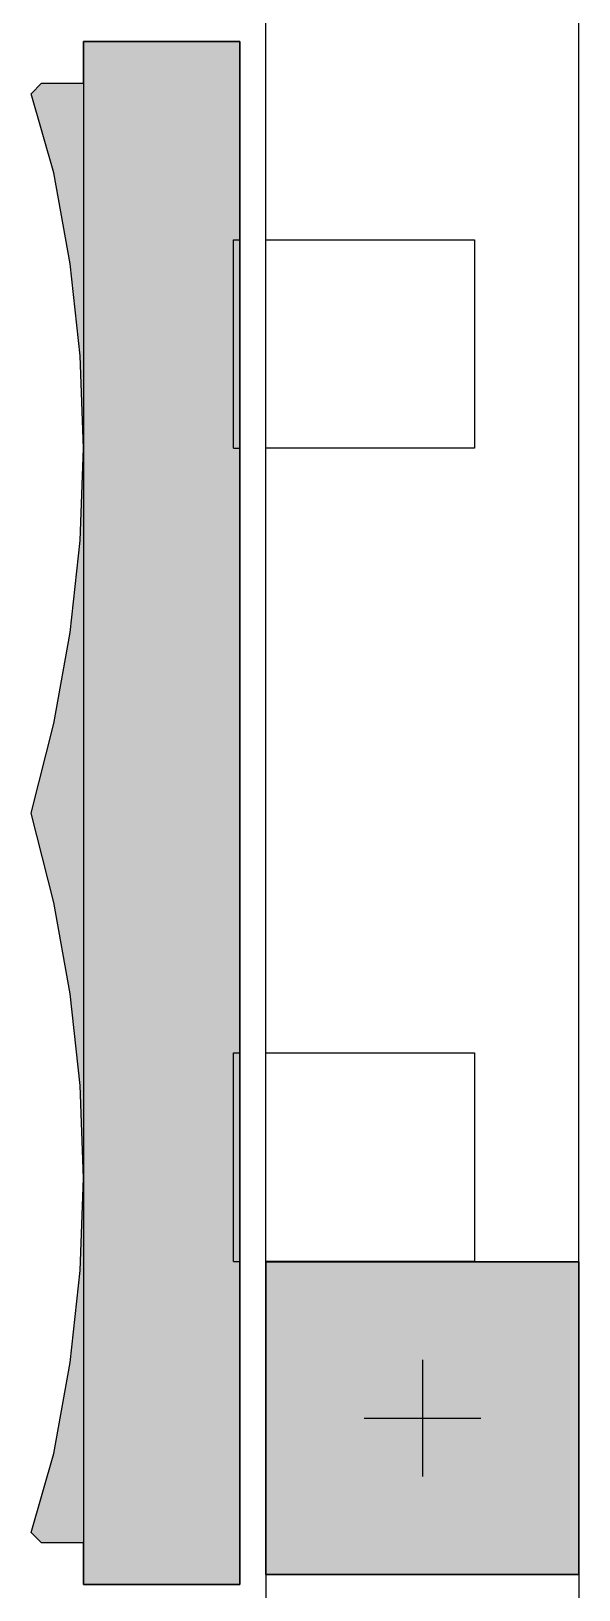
# Model space of a CAD drawing. Header units: millimetres. Extents: x 2519235 to 7246330, y 25937 to 201821.
# Drawn here: x 2717319 to 2717844, y 142567 to 144062 of the extents above; entities that cross this region are included whole.
import ezdxf

# ---------------------------------------------------------------- set-up
doc = ezdxf.new("R2010")
doc.units = ezdxf.units.MM
doc.set_wipeout_variables(frame=1)
for name, color, linetype in [('000 - CONCRETE_COL_CUT_COLOR_1', 7, 'Continuous'), ('000 - CONCRETE_COL_CUT_COLOR_5', 7, 'Continuous'), ('000 - CONCRETE_COL_HATCH_', 7, 'Continuous'), ('000 - CONCRETE_COL_WIPEOUT_', 7, 'Continuous'), ('000 - CONCRETE_PRECAST_CUT_COLOR_4', 7, 'Continuous'), ('_PLATE-200', 7, 'Continuous'), ('_Wall-PRECAST', 7, 'Continuous'), ('Xref-PLAN-106.940$0$_Beam', 7, 'Continuous'), ('Xref-PLAN-106.940$0$_C300x300', 7, 'Continuous')]:
    doc.layers.add(name, color=color, linetype=linetype)

# ---------------------------------------------------------------- blocks, each defined once
blk = doc.blocks.new('Xref-PLAN-106.940$0$_C300-300')
at = {"color": 7}
blk.add_lwpolyline([(-150, 0), (150, 0), (150, -300), (-150, -300)], close=True, dxfattribs=at)
at = {"layer": 'Defpoints', "color": 7}
for p, q in [((0, -94.1), (0, -205.9)), ((-55.9, -150), (55.9, -150))]:
    blk.add_line(p, q, dxfattribs=at)
blk = doc.blocks.new('Xref-PLAN-106.940')
at = {"layer": 'Xref-PLAN-106.940$0$_Beam', "color": 7}
for p, q in [((118619.2, 16278.1), (118619.2, 18458.4)), ((118919.2, 16278.1), (118919.2, 18458.4)), ((118619.2, 15978.1), (118619.2, 12480.7)), ((118919.2, 15978.1), (118919.2, 12480.7))]:
    blk.add_line(p, q, dxfattribs=at)
at = {"layer": 'Xref-PLAN-106.940$0$_C300x300', "color": 7}
blk.add_blockref('Xref-PLAN-106.940$0$_C300-300', (118769.2, 16278.1), dxfattribs=at)
blk = doc.blocks.new('*U2082')
at = {"layer": '000 - CONCRETE_COL_HATCH_'}
h = blk.add_hatch(dxfattribs=at)
h.set_pattern_fill('AR-CONC', scale=0.04)
h.set_pattern_definition([(50, (-3855.6627, -797166.8257), (7.28738676, -0.63756342), [0.762, -8.382]), (355, (-3855.663, -797166.826), (-1.40973686, 7.64227381), [0.6096, -6.70562337]), (100.4514447, (-3855.0554, -797166.879), (5.877649884, 7.004710076), [0.64760035, -7.123609784]), (46.1842, (-3855.663, -797164.794), (10.84316164, -1.68169312), [1.143, -12.573]), (96.6355576, (-3854.759, -797164.934), (9.49616536, 9.89704498), [0.97140093, -10.68542433]), (351.1841512, (-3855.663, -797164.794), (9.49616536, 9.89704498), [0.91439868, -10.05838928]), (21, (-3854.6467, -797165.3017), (6.06457565, -4.090607927), [0.762, -8.382]), (326, (-3854.647, -797165.302), (2.472081134, 7.367518645), [0.6096, -6.7056]), (71.451445, (-3854.141, -797165.6426), (8.53665677, 3.276910755), [0.64760035, -7.123597504]), (37.5, (-3855.6627, -797166.8257), (0.12354413, 3.382201555), [0, -6.62432, 0, -6.8072, 0, -6.731]), (7.5, (-3855.6627, -797166.8257), (2.6727865, 4.007222993), [0, -3.88112, 0, -6.47192, 0, -2.5654]), (327.5, (-3857.9283, -797166.8257), (5.423623807, -0.22914976), [0, -2.54, 0, -7.9248, 0, -10.5156]), (317.5, (-3858.9443, -797166.8257), (5.925167255, 1.01705964), [0, -3.302, 0, -5.26288, 0, -7.4676])])
h.paths.add_polyline_path([(0, 0), (-150, 0), (-150, 40), (-190, 40), (-200, 50), (-178.2, 125.9), (-162.6, 213.2), (-153.1, 301.4), (-150, 390), (-153.1, 478.6), (-162.6, 566.8), (-178.2, 654.1), (-200, 740), (-178.2, 825.9), (-162.6, 913.2), (-153.1, 1001.4), (-150, 1090), (-153.1, 1178.6), (-162.6, 1266.8), (-178.2, 1354.1), (-200, 1430), (-190, 1440), (-150, 1440), (-150, 1480), (0, 1480)])
at = {"layer": '000 - CONCRETE_COL_CUT_COLOR_1', "color": 7, "lineweight": -2}
blk.add_lwpolyline([(0, 0), (-150, 0), (-150, 40), (-190, 40), (-200, 50), (-178.2, 125.9), (-162.6, 213.2), (-153.1, 301.4), (-150, 390), (-153.1, 478.6), (-162.6, 566.8), (-178.2, 654.1), (-200, 740), (-178.2, 825.9), (-162.6, 913.2), (-153.1, 1001.4), (-150, 1090), (-153.1, 1178.6), (-162.6, 1266.8), (-178.2, 1354.1), (-200, 1430), (-190, 1440), (-150, 1440), (-150, 1480), (0, 1480), (0, 1480), (0, 1480), (0, 1480), (0, 1480), (0, 1480), (0, 1480), (0, 1480), (0, 1480), (0, 1480), (0, 1480), (0, 1480), (0, 1480), (0, 1480), (0, 1480), (0, 1480), (0, 1480), (0, 1480), (0, 1480), (0, 1480), (0, 1480), (0, 1480), (0, 1480), (0, 1480)], close=True, dxfattribs=at)
blk = doc.blocks.new('*U2095')
at = {"layer": '000 - CONCRETE_COL_HATCH_'}
h = blk.add_hatch(dxfattribs=at)
h.set_pattern_fill('AR-CONC', scale=0.04)
h.set_pattern_definition([(50, (600, -835906.8257), (7.28738676, -0.63756342), [0.762, -8.382]), (355, (600, -835906.826), (-1.40973686, 7.64227381), [0.6096, -6.70562337]), (100.4514447, (600.607, -835906.879), (5.877649884, 7.004710076), [0.64760035, -7.123609784]), (46.1842, (600, -835904.794), (10.84316164, -1.68169312), [1.143, -12.573]), (96.6355576, (600.904, -835904.934), (9.49616536, 9.89704498), [0.97140093, -10.68542433]), (351.1841512, (600, -835904.794), (9.49616536, 9.89704498), [0.91439868, -10.05838928]), (21, (601.016, -835905.3017), (6.06457565, -4.090607927), [0.762, -8.382]), (326, (601.016, -835905.302), (2.472081134, 7.367518645), [0.6096, -6.7056]), (71.451445, (601.5214, -835905.6426), (8.53665677, 3.276910755), [0.64760035, -7.123597504]), (37.5, (600, -835906.8257), (0.12354413, 3.382201555), [0, -6.62432, 0, -6.8072, 0, -6.731]), (7.5, (600, -835906.8257), (2.6727865, 4.007222993), [0, -3.88112, 0, -6.47192, 0, -2.5654]), (327.5, (597.7343, -835906.8257), (5.423623807, -0.22914976), [0, -2.54, 0, -7.9248, 0, -10.5156]), (317.5, (596.7183, -835906.8257), (5.925167255, 1.01705964), [0, -3.302, 0, -5.26288, 0, -7.4676])])
h.paths.add_polyline_path([(0, 0), (300, 0), (300, 300), (0, 300)])
at = {"layer": '000 - CONCRETE_COL_CUT_COLOR_1', "color": 7, "lineweight": -2}
blk.add_lwpolyline([(0, 0), (300, 0), (300, 300), (0, 300), (0, 300), (0, 300), (0, 300), (0, 300), (0, 300), (0, 300), (0, 300), (0, 300), (0, 300), (0, 300), (0, 300), (0, 300), (0, 300), (0, 300), (0, 300), (0, 300), (0, 300), (0, 300), (0, 300), (0, 300), (0, 300), (0, 300), (0, 300), (0, 300), (0, 300), (0, 300), (0, 300), (0, 300), (0, 300), (0, 300), (0, 300), (0, 300), (0, 300), (0, 300), (0, 300), (0, 300), (0, 300), (0, 300), (0, 300), (0, 300), (0, 300), (0, 300), (0, 300), (0, 300)], close=True, dxfattribs=at)
blk = doc.blocks.new('A$C6d15e31b')
at = {"layer": '_PLATE-200', "color": 7}
for points in [[(-16800, -6000), (-16800, -6200), (-17000, -6200), (-17000, -6000)], [(-16800, -6780), (-16800, -6980), (-17000, -6980), (-17000, -6780)]]:
    blk.add_lwpolyline(points, close=True, dxfattribs=at)
at = {"color": 7}
for name, p in [('Xref-PLAN-106.940', (-135619.3, -23258.4)), ('*U2082', (-17025, -7290))]:
    blk.add_blockref(name, p, dxfattribs=at)
at = {"layer": '_Wall-PRECAST', "color": 7}
for p, q in [((-17175, -5810), (-17175, -7290)), ((-17025, -5810), (-17175, -5810)), ((-17025, -7290), (-17025, -5810)), ((-17225, -5860), (-17215, -5850)), ((-17203.2, -5935.9), (-17225, -5860)), ((-17215, -5850), (-17175, -5850)), ((-17187.6, -6023.2), (-17203.2, -5935.9)), ((-17031, -6200), (-17031, -6000)), ((-17031, -6000), (-17025, -6000)), ((-17031, -6200), (-17031, -6000)), ((-17031, -6000), (-17025, -6000)), ((-17025, -6200), (-17025, -6000)), ((-17025, -6200), (-17025, -6000)), ((-17178.1, -6111.4), (-17187.6, -6023.2)), ((-17175, -6200), (-17178.1, -6111.4)), ((-17178.1, -6288.6), (-17175, -6200)), ((-17031, -6200), (-17025, -6200)), ((-17031, -6200), (-17025, -6200)), ((-17187.6, -6376.8), (-17178.1, -6288.6)), ((-17203.2, -6464.1), (-17187.6, -6376.8)), ((-17225, -6550), (-17203.2, -6464.1)), ((-17203.2, -6635.9), (-17225, -6550)), ((-17187.6, -6723.2), (-17203.2, -6635.9)), ((-17178.1, -6811.4), (-17187.6, -6723.2)), ((-17031, -6980), (-17031, -6780)), ((-17031, -6780), (-17025, -6780)), ((-17031, -6980), (-17031, -6780)), ((-17031, -6780), (-17025, -6780)), ((-17025, -6980), (-17025, -6780)), ((-17025, -6980), (-17025, -6780)), ((-17175, -6900), (-17178.1, -6811.4)), ((-17178.1, -6988.6), (-17175, -6900)), ((-17031, -6980), (-17025, -6980)), ((-17031, -6980), (-17025, -6980)), ((-17187.6, -7076.8), (-17178.1, -6988.6)), ((-17203.2, -7164.1), (-17187.6, -7076.8)), ((-17225, -7240), (-17203.2, -7164.1)), ((-17215, -7250), (-17225, -7240)), ((-17175, -7250), (-17215, -7250)), ((-17175, -7290), (-17025, -7290))]:
    blk.add_line(p, q, dxfattribs=at)
at = {"layer": '000 - CONCRETE_COL_CUT_COLOR_5', "color": 7}
blk.add_blockref('*U2095', (-17000.2, -7280.3), dxfattribs=at)
at = {"layer": '000 - CONCRETE_PRECAST_CUT_COLOR_4', "color": 7}
blk.add_blockref('*U2082', (-17025, -7290), dxfattribs=at)

msp = doc.modelspace()

# ---------------------------------------------------------------- block references
at = {"color": 7}
msp.add_blockref('A$C6d15e31b', (2734544.161, 149862.194), dxfattribs=at)

doc.saveas('drawing.dxf')
